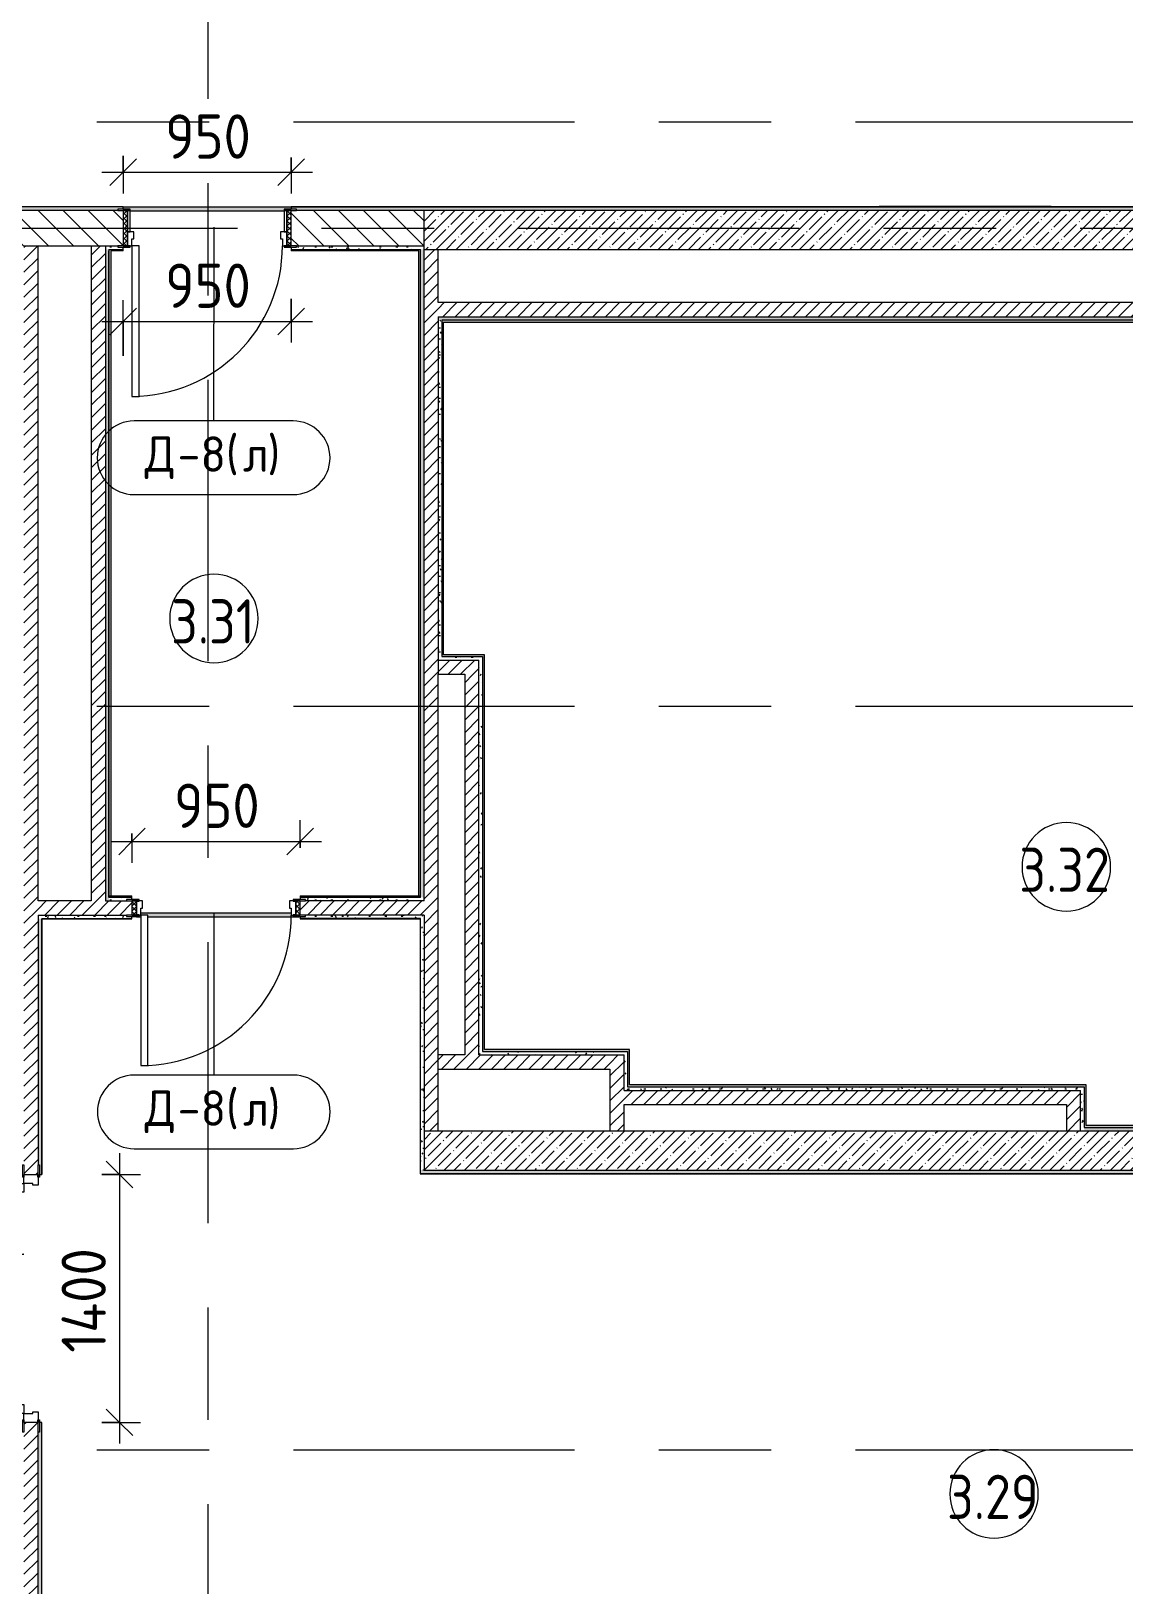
# Model space of a CAD drawing. Header units: millimetres. Extents: x 81382 to 274816, y -8553 to 29000.
# Drawn here: x 109710 to 115884, y 2837 to 11613 of the extents above; entities that cross this region are included whole.
import ezdxf

# ---------------------------------------------------------------- set-up
doc = ezdxf.new("R2010")
doc.units = ezdxf.units.MM
doc.linetypes.add('Осевая', pattern=[3175, 635, -476.25, 1587.5, -476.25])
for name, color, linetype, lineweight in [('A-ANNO-DIMS', 7, 'Continuous', 9), ('A-ANNO-DIMS-100', 7, 'Continuous', 9), ('A-AREA-IDEN', 7, 'Continuous', 9), ('A-DOOR', 7, 'Continuous', 9), ('A-DOOR-FRAM-2', 7, 'Continuous', 9), ('A-DOOR-IDEN', 7, 'Continuous', 9), ('A-WALL', 7, 'Continuous', 9), ('I-WALL', 7, 'Continuous', 9), ('Ограждение', 7, 'Continuous', 9), ('Оси-2', 7, 'Осевая', 9), ('Поручни', 7, 'Continuous', 9)]:
    doc.layers.add(name, color=color, linetype=linetype, lineweight=lineweight)
for name, color, linetype, lineweight, true_color in [('A-DOOR-1', 1, 'Continuous', 9, 0xff0000), ('A-DOOR-2', 1, 'Continuous', 13, 0xff0000), ('A-DOOR-FRAM-1', 1, 'Continuous', 13, 0xff0000), ('A-WALL-1', 7, 'Continuous', 9, 0x3c3c3c), ('A-WALL-FNSH-1', 7, 'Continuous', 9, 0x3c3c3c)]:
    doc.layers.add(name, color=color, linetype=linetype, lineweight=lineweight, true_color=true_color)
doc.styles.add('GOST Common', font='GOST_Common.ttf', dxfattribs={"width": 0.9, "height": 250})
doc.styles.add('GOST Common_1', font='GOST_Common.ttf', dxfattribs={"height": 200})
doc.styles.add('ISOCPEUR', font='isocpeur.ttf', dxfattribs={"width": 0.9, "height": 250})
doc.dimstyles.new('ISO-2_5_0_9К_БОЛЬШОЙ', dxfattribs={"dimscale": 304.8, "dimtxt": 248.995294, "dimasz": 0.492126, "dimexe": 0.393701, "dimexo": 0.984252, "dimgap": 0, "dimtad": 1, "dimdec": 0, "dimrnd": 10, "dimzin": 0, "dimdsep": 46, "dimtxsty": 'ISOCPEUR', "dimblk1": 'OBLIQUE', "dimblk2": 'OBLIQUE', "dimsah": 1, "dimcen": 0.09, "dimdle": 0.393701, "dimazin": 0, "dimtfac": 1, "dimtdec": 4, "dimtix": 1, "dimtmove": 0, "dimatfit": 3, "dimfxl": 1, "dimtvp": 1, "dimtolj": 1, "dimtzin": 0, "dimarcsym": 2})
pattern_1 = [(45, (0, 0), (-35.35534, 35.35534), [])]
pattern_2 = [(45, (0, 0), (-57.024626, 57.024626), []), (45, (57.025, 0), (-57.024626, 57.024626), [100.806, -20.161, 3.353, -16.808])]
pattern_3 = [(0, (0, 0), (121.92, 30.48), [10.058, -81.382, 10.058, -81.382, -487.68]), (0, (0, 0), (121.92, 30.48), [-182.88, 10.058, -172.822, 10.058, -81.382, -213.36]), (0, (0, 0), (121.92, 30.48), [-457.2, 10.058, -50.902, 10.058, -142.342]), (120, (45.72, 15.24), (-87.356454, 90.345817), [10.058, -81.382, 10.058, -81.382, -487.68]), (120, (45.72, 15.24), (-87.356454, 90.345817), [-182.88, 10.058, -172.822, 10.058, -81.382, -213.36]), (120, (45.72, 15.24), (-87.356454, 90.345817), [-457.2, 10.058, -50.902, 10.058, -142.342]), (240, (60.96, 76.2), (-34.563546, -120.825817), [10.058, -81.382, 10.058, -81.382, -487.68]), (240, (60.96, 76.2), (-34.563546, -120.825817), [-182.88, 10.058, -172.822, 10.058, -81.382, -213.36]), (240, (60.96, 76.2), (-34.563546, -120.825817), [-457.2, 10.058, -50.902, 10.058, -142.342])]

# ---------------------------------------------------------------- blocks, each defined once
blk = doc.blocks.new('110_Дверь_СКБ_1Ст_Внутренняя1 - Д-8 950x2100h_охрана-31784688-План заполнения дверных проемов 3 этажа в осях 23-33')
at = {"layer": 'A-DOOR'}
h = blk.add_hatch(dxfattribs=at)
h.set_pattern_fill('FP_6', color=256, style=0, pattern_type=2)
h.set_pattern_definition([(135, (1826.41, 164.685), (-14.14214, -14.14214), []), (225, (1826.41, 164.685), (14.14214, -14.14214), [])])
h.paths.add_polyline_path([(462.5, 100), (462.5, -100), (487.5, -100), (487.5, 100)])
at = {"layer": 'A-DOOR-FRAM-2'}
h = blk.add_hatch(dxfattribs=at)
h.set_pattern_fill('FP_7', color=256, style=0, pattern_type=2)
h.set_pattern_definition([(45, (-296.384, 164.685), (-14.1421, 14.1421), []), (135, (-296.384, 164.685), (-14.1421, -14.1421), [])])
h.paths.add_polyline_path([(-437.5, 100), (-462.5, 100), (-462.5, -100), (-437.5, -100), (-437.5, -1.8)])
at = {"layer": 'A-DOOR-1'}
blk.add_arc((437.5, 100), 850, 90, 180, dxfattribs=at)
at = {"layer": 'A-DOOR-2'}
for p, q in [((437.5, 950), (397.5, 950)), ((397.5, 950), (397.5, 100)), ((437.5, 100), (437.5, 950)), ((397.5, 100), (437.5, 100))]:
    blk.add_line(p, q, dxfattribs=at)
at = {"layer": 'A-DOOR-FRAM-1'}
for p, q in [((-422.5, 108), (-492.5, 108)), ((-492.5, 108), (-492.5, 100)), ((-492.5, 100), (-422.5, 100)), ((-437.5, 100), (-462.5, 100)), ((-462.5, 100), (-462.5, -100)), ((-412.5, 100), (-437.5, 100)), ((-437.5, 100), (-437.5, 20)), ((-437.5, -100), (-437.5, 100)), ((-422.5, 100), (-437.5, 100)), ((-437.5, 100), (-437.5, 99)), ((-437.5, 99), (-422.5, 99)), ((-422.5, 100), (-422.5, 108)), ((-422.5, 99), (-422.5, 100)), ((-412.5, 60), (-412.5, 100)), ((437.5, 100), (437.5, 60)), ((462.5, 100), (437.5, 100)), ((517.5, 108), (447.5, 108)), ((447.5, 108), (447.5, 100)), ((462.5, 100), (447.5, 100)), ((447.5, 100), (447.5, 99)), ((447.5, 100), (517.5, 100)), ((447.5, 99), (462.5, 99)), ((462.5, 20), (462.5, 100)), ((487.5, 100), (462.5, 100)), ((462.5, 100), (462.5, -100)), ((462.5, 99), (462.5, 100)), ((487.5, -100), (487.5, 100)), ((517.5, 100), (517.5, 108)), ((-437.5, 20), (-402.5, 20)), ((-422.5, 20), (-437.5, 20)), ((-437.5, 20), (-437.5, -100)), ((-422.5, -100), (-422.5, 20)), ((-402.5, 60), (-412.5, 60)), ((-402.5, 20), (-402.5, 60)), ((437.5, 60), (427.5, 60)), ((427.5, 60), (427.5, 20)), ((427.5, 20), (462.5, 20)), ((462.5, 20), (447.5, 20)), ((447.5, 20), (447.5, -100)), ((462.5, -100), (462.5, 20)), ((-422.5, -100), (-492.5, -100)), ((-492.5, -100), (-492.5, -108)), ((-492.5, -108), (-422.5, -108)), ((-462.5, -100), (-437.5, -100)), ((-437.5, -100), (-422.5, -100)), ((-422.5, -108), (-422.5, -100)), ((447.5, -100), (462.5, -100)), ((517.5, -100), (447.5, -100)), ((447.5, -100), (447.5, -108)), ((447.5, -108), (517.5, -108)), ((462.5, -100), (487.5, -100)), ((517.5, -108), (517.5, -100))]:
    blk.add_line(p, q, dxfattribs=at)
blk = doc.blocks.new('110_Дверь_СКБ_1Ст_Внутренняя1 - Д-8 950x2100h_охрана-32224770-План заполнения дверных проемов 3 этажа в осях 23-33')
at = {"layer": 'A-DOOR'}
h = blk.add_hatch(dxfattribs=at)
h.set_pattern_fill('FP_16', color=256, style=0, pattern_type=2)
h.set_pattern_definition([(135, (1826.41, 104.685), (-14.14214, -14.14214), []), (225, (1826.41, 104.685), (14.14214, -14.14214), [])])
h.paths.add_polyline_path([(487.5, 40), (462.5, 40), (462.5, -40), (487.5, -40)])
at = {"layer": 'A-DOOR-FRAM-2'}
h = blk.add_hatch(dxfattribs=at)
h.set_pattern_fill('FP_17', color=256, style=0, pattern_type=2)
h.set_pattern_definition([(45, (-296.384, 104.685), (-14.1421, 14.1421), []), (135, (-296.384, 104.685), (-14.1421, -14.1421), [])])
h.paths.add_polyline_path([(-437.5, 40), (-462.5, 40), (-462.5, -40), (-437.5, -40)])
at = {"layer": 'A-DOOR-1'}
blk.add_arc((437.5, 40), 850, 90, 180, dxfattribs=at)
at = {"layer": 'A-DOOR-2'}
for p, q in [((437.5, 890), (397.5, 890)), ((397.5, 890), (397.5, 40)), ((437.5, 40), (437.5, 890)), ((397.5, 40), (437.5, 40))]:
    blk.add_line(p, q, dxfattribs=at)
at = {"layer": 'A-DOOR-FRAM-1'}
for p, q in [((-422.5, 48), (-492.5, 48)), ((-492.5, 48), (-492.5, 40)), ((-492.5, 40), (-422.5, 40)), ((-437.5, 40), (-462.5, 40)), ((-462.5, 40), (-462.5, -40)), ((-412.5, 40), (-437.5, 40)), ((-437.5, 40), (-437.5, -40)), ((-437.5, -40), (-437.5, 40)), ((-422.5, 40), (-437.5, 40)), ((-437.5, 40), (-437.5, 39)), ((-437.5, 39), (-422.5, 39)), ((-422.5, 40), (-422.5, 48)), ((-422.5, 39), (-422.5, 40)), ((-412.5, 0), (-412.5, 40)), ((-402.5, 0), (-412.5, 0)), ((-402.5, -40), (-402.5, 0)), ((437.5, 0), (427.5, 0)), ((427.5, 0), (427.5, -40)), ((437.5, 40), (437.5, 0)), ((462.5, 40), (437.5, 40)), ((517.5, 48), (447.5, 48)), ((447.5, 48), (447.5, 40)), ((462.5, 40), (447.5, 40)), ((447.5, 40), (447.5, 39)), ((447.5, 40), (517.5, 40)), ((447.5, 39), (462.5, 39)), ((462.5, -40), (462.5, 40)), ((487.5, 40), (462.5, 40)), ((462.5, 40), (462.5, -40)), ((462.5, 39), (462.5, 40)), ((487.5, -40), (487.5, 40)), ((517.5, 40), (517.5, 48)), ((-422.5, -40), (-492.5, -40)), ((-492.5, -40), (-492.5, -48)), ((-492.5, -48), (-422.5, -48)), ((-462.5, -40), (-437.5, -40)), ((-422.5, -39), (-437.5, -39)), ((-437.5, -39), (-437.5, -40)), ((-437.5, -40), (-402.5, -40)), ((-437.5, -40), (-422.5, -40)), ((-422.5, -40), (-422.5, -39)), ((-422.5, -48), (-422.5, -40)), ((427.5, -40), (462.5, -40)), ((462.5, -39), (447.5, -39)), ((447.5, -39), (447.5, -40)), ((447.5, -40), (462.5, -40)), ((517.5, -40), (447.5, -40)), ((447.5, -40), (447.5, -48)), ((447.5, -48), (517.5, -48)), ((462.5, -40), (462.5, -39)), ((462.5, -40), (487.5, -40)), ((517.5, -48), (517.5, -40))]:
    blk.add_line(p, q, dxfattribs=at)
blk = doc.blocks.new('110_Дверь_СКБ_2Ст - Д-5_п_ Из игровой в коридор-32351726-План заполнения дверных проемов 3 этажа в осях 23-33')
at = {"layer": 'A-DOOR-1'}
for centre, radius, start, end in [((-637.5, -40), 400, 270, 0), ((662.5, -40), 900, 180, 270)]:
    blk.add_arc(centre, radius, start, end, dxfattribs=at)
at = {"layer": 'A-DOOR-2'}
for p, q in [((-637.5, -40), (-587.5, -40)), ((-637.5, -440), (-637.5, -40)), ((-587.5, -40), (-587.5, -440)), ((612.5, -40), (662.5, -40)), ((612.5, -940), (612.5, -40)), ((662.5, -40), (662.5, -940)), ((-587.5, -440), (-637.5, -440)), ((662.5, -940), (612.5, -940))]:
    blk.add_line(p, q, dxfattribs=at)
at = {"layer": 'A-DOOR-FRAM-1'}
for p, q in [((-742.5, 48), (-672.5, 48)), ((-742.5, 40), (-742.5, 48)), ((-672.5, 40), (-742.5, 40)), ((-687.5, 40), (-627.5, 40)), ((-687.5, -40), (-687.5, 40)), ((-687.5, 40), (-672.5, 40)), ((-687.5, 39), (-687.5, 40)), ((-672.5, 39), (-687.5, 39)), ((-672.5, 48), (-672.5, 40)), ((-672.5, 40), (-672.5, 39)), ((-637.5, 10), (-637.5, -40)), ((-627.5, 10), (-637.5, 10)), ((-627.5, 40), (-627.5, 10)), ((652.5, 40), (712.5, 40)), ((652.5, 10), (652.5, 40)), ((662.5, 10), (652.5, 10)), ((662.5, -40), (662.5, 10)), ((697.5, 40), (697.5, 48)), ((697.5, 48), (767.5, 48)), ((697.5, 39), (697.5, 40)), ((697.5, 40), (712.5, 40)), ((767.5, 40), (697.5, 40)), ((712.5, 39), (697.5, 39)), ((712.5, 40), (712.5, -40)), ((712.5, 40), (712.5, 39)), ((767.5, 48), (767.5, 40)), ((-742.5, -40), (-672.5, -40)), ((-742.5, -48), (-742.5, -40)), ((-672.5, -48), (-742.5, -48)), ((-637.5, -40), (-687.5, -40)), ((-672.5, -40), (-672.5, -48)), ((712.5, -40), (662.5, -40)), ((697.5, -48), (697.5, -40)), ((697.5, -40), (767.5, -40)), ((767.5, -48), (697.5, -48)), ((767.5, -40), (767.5, -48))]:
    blk.add_line(p, q, dxfattribs=at)
blk = doc.blocks.new('Ограждение - Ограждение-32882362-План заполнения дверных проемов 3 этажа в осях 23-33')
at = {"layer": 'Ограждение'}
blk.add_hatch(color=256, dxfattribs=at).paths.add_polyline_path([(111140, 10598), (111140, 10608), (111180, 10608), (111180, 10618), (110230, 10618), (110230, 10608), (110270, 10608), (110270, 10598)])
at = {"layer": 'Поручни'}
for p, q in [((111180, 10618), (110230, 10618)), ((110270, 10598), (111140, 10598))]:
    blk.add_line(p, q, dxfattribs=at)
blk = doc.blocks.new('Ограждение - Ограждение-32882452-План заполнения дверных проемов 3 этажа в осях 23-33')
at = {"layer": 'Ограждение'}
h = blk.add_hatch(color=256, dxfattribs=at)
h.paths.add_polyline_path([(111205, 6611), (111190, 6612), (111190, 6620), (111180, 6620), (111180, 6631), (110330, 6631), (110330, 6620), (110370, 6620), (110370, 6611), (111190, 6611)])
h.paths.add_polyline_path([(110305, 6611), (110330, 6611), (110330, 6620), (110320, 6620), (110320, 6612), (110305, 6612)])
at = {"layer": 'Поручни'}
for p, q in [((110305, 6611), (110330, 6611)), ((111180, 6631), (110330, 6631)), ((110370, 6611), (111225, 6611))]:
    blk.add_line(p, q, dxfattribs=at)
blk = doc.blocks.new('Марка_Помещения - Номер-25198446-План заполнения дверных проемов 3 этажа в осях 23-33')
at = {"layer": 'A-AREA-IDEN'}
for start, end in [(360, 180), (180, 360)]:
    blk.add_arc((0, 0), 2.5, start, end, dxfattribs=at)
blk = doc.blocks.new('М_двери - Типоразмер_рамка-25223575-План заполнения дверных проемов 3 этажа в осях 23-33')
at = {"layer": 'A-DOOR-IDEN'}
for p, q in [((4.496, 2.08), (-4.496, 2.08)), ((-4.496, -2.08), (4.496, -2.08))]:
    blk.add_line(p, q, dxfattribs=at)
for centre, start, end in [((-4.496, 0), 90, 270), ((4.496, 0), 270, 90)]:
    blk.add_arc(centre, 2.08, start, end, dxfattribs=at)
blk = doc.blocks.new('DIMBLOCK17-План заполнения дверных проемов 3 этажа в осях 23-33')
at = {"layer": 'A-ANNO-DIMS-100', "lineweight": 20}
for p, q in [((110280, 7036), (110355, 7111)), ((111230, 7036), (111305, 7111)), ((110280, 7036), (110205, 6961)), ((111230, 7036), (111155, 6961))]:
    blk.add_line(p, q, dxfattribs=at)
at = {"layer": 'A-ANNO-DIMS-100'}
for p, q in [((111230, 7000), (111230, 7156)), ((110160, 7036), (111350, 7036)), ((110280, 7080), (110280, 6916)), ((110280, 7036), (110280, 7080)), ((111230, 7036), (111230, 7000))]:
    blk.add_line(p, q, dxfattribs=at)
at = {"layer": 'A-ANNO-DIMS-100', "color": 0, "insert": (110518, 7362.6), "char_height": 250, "width": 568.858, "attachment_point": 1, "line_spacing_factor": 1.149209, "style": 'ISOCPEUR'}
blk.add_mtext('950', dxfattribs=at)
blk = doc.blocks.new('_Oblique')
at = {"color": 0, "linetype": 'ByBlock', "lineweight": -2}
blk.add_line((-0.5, -0.5), (0.5, 0.5), dxfattribs=at)
blk = doc.blocks.new('DIMBLOCK18-План заполнения дверных проемов 3 этажа в осях 23-33')
at = {"layer": 'A-ANNO-DIMS-100'}
for p, q in [((110230, 10908), (110230, 10696)), ((110230, 10816), (110230, 10908)), ((111180, 10900), (111180, 10696)), ((111180, 10816), (111180, 10900)), ((110110, 10816), (111300, 10816))]:
    blk.add_line(p, q, dxfattribs=at)
at = {"layer": 'A-ANNO-DIMS-100', "lineweight": 20}
for p, q in [((110230, 10816), (110305, 10891)), ((111180, 10816), (111255, 10891)), ((110230, 10816), (110155, 10741)), ((111180, 10816), (111105, 10741))]:
    blk.add_line(p, q, dxfattribs=at)
at = {"layer": 'A-ANNO-DIMS-100', "color": 0, "insert": (110468, 11142.6), "char_height": 250, "width": 568.858, "attachment_point": 1, "line_spacing_factor": 1.149209, "style": 'ISOCPEUR'}
blk.add_mtext('950', dxfattribs=at)
blk = doc.blocks.new('DIMBLOCK54-План заполнения дверных проемов 3 этажа в осях 23-33')
at = {"layer": 'A-ANNO-DIMS-100'}
for p, q in [((110230, 9779.4), (110230, 10093.3)), ((111180, 10100), (111180, 9853.3)), ((111180, 9973.3), (111180, 10100)), ((110110, 9973.3), (111300, 9973.3)), ((110230, 9973.3), (110230, 9779.4))]:
    blk.add_line(p, q, dxfattribs=at)
at = {"layer": 'A-ANNO-DIMS-100', "lineweight": 20}
for p, q in [((110230, 9973.3), (110305, 10048.3)), ((111180, 9973.3), (111255, 10048.3)), ((110230, 9973.3), (110155, 9898.3)), ((111180, 9973.3), (111105, 9898.3))]:
    blk.add_line(p, q, dxfattribs=at)
at = {"layer": 'A-ANNO-DIMS-100', "color": 0, "insert": (110468, 10299.9), "char_height": 250, "width": 568.858, "attachment_point": 1, "line_spacing_factor": 1.149209, "style": 'ISOCPEUR'}
blk.add_mtext('950', dxfattribs=at)
blk = doc.blocks.new('DIMBLOCK55-План заполнения дверных проемов 3 этажа в осях 23-33')
at = {"layer": 'A-ANNO-DIMS-100'}
for p, q in [((110209.1, 5275), (110209.1, 3635)), ((110110, 5155), (110329.1, 5155)), ((110209.1, 5155), (110110, 5155)), ((110110, 3755), (110329.1, 3755)), ((110209.1, 3755), (110110, 3755))]:
    blk.add_line(p, q, dxfattribs=at)
at = {"layer": 'A-ANNO-DIMS-100', "lineweight": 20}
for p, q in [((110209.1, 5155), (110134.1, 5230)), ((110209.1, 5155), (110284.1, 5080)), ((110209.1, 3755), (110134.1, 3830)), ((110209.1, 3755), (110284.1, 3680))]:
    blk.add_line(p, q, dxfattribs=at)
at = {"layer": 'A-ANNO-DIMS-100', "color": 0, "insert": (109882.5, 4148.5), "char_height": 250, "width": 735.494, "attachment_point": 1, "rotation": 90, "line_spacing_factor": 1.149209, "style": 'ISOCPEUR'}
blk.add_mtext('1400', dxfattribs=at)

msp = doc.modelspace()

# ---------------------------------------------------------------- hatches: boundary and pattern name
at = {"layer": 'I-WALL'}
h = msp.add_hatch(dxfattribs=at)
h.set_pattern_fill('FP_35', color=256, style=0, pattern_type=2)
h.set_pattern_definition(pattern_3)
h.paths.add_polyline_path([(121210, 10600), (121210, 10620), (111180, 10620), (111180, 10608), (111210, 10608), (111210, 10600), (120162.1, 10600)])
h.paths.add_polyline_path([(110200, 10600), (110200, 10608), (110230, 10608), (110230, 10620), (109105, 10620), (109105, 10608), (109160, 10608), (109160, 10600), (109984.9, 10600)])
h.paths.add_polyline_path([(107650, 10600), (107650, 10608), (107705, 10608), (107705, 10620), (105095, 10620), (105095, 10608), (105125, 10608), (105125, 10600), (107440.6, 10600)])
h.paths.add_polyline_path([(103615, 10600), (103615, 10608), (103645, 10608), (103645, 10620), (100829, 10620), (100829, 10600), (102352, 10600)])
h = msp.add_hatch(dxfattribs=at)
h.set_pattern_fill('FP_3', color=256, style=0, pattern_type=2)
h.set_pattern_definition([(135, (0, 0), (-70.71068, -70.71068), [])])
h.paths.add_polyline_path([(121190, 10400), (121210, 10400), (121210, 10600), (119330, 10600), (119330, 10400), (120162.1, 10400)])
h.paths.add_polyline_path([(111930, 10400), (111930, 10600), (111180, 10600), (111180, 10400), (111257, 10400)])
h.paths.add_polyline_path([(110050, 10400), (110230, 10400), (110230, 10600), (109105, 10600), (109105, 10400), (109984.9, 10400)])
h.paths.add_polyline_path([(107650, 10400), (107705, 10400), (107705, 10600), (107350, 10600), (107350, 10400), (107440.6, 10400)])
h = msp.add_hatch(dxfattribs=at)
h.set_pattern_fill('FP_4', color=256, style=0, pattern_type=2)
h.set_pattern_definition(pattern_2)
h.paths.add_polyline_path([(119330, 10380), (119330, 10600), (111930, 10600), (111930, 10380), (117617.8, 10380)])
h = msp.add_hatch(dxfattribs=at)
h.set_pattern_fill('FP_5', color=256, style=0, pattern_type=2)
h.set_pattern_definition(pattern_1)
h.paths.add_polyline_path([(109750, 100), (109749, 3755), (109670, 3755), (109670, 100)])
h.paths.add_polyline_path([(109749, 5155), (109750, 5155), (109750, 10400), (109670, 10400), (109670, 5155), (109720, 5155)])
h = msp.add_hatch(dxfattribs=at)
h.set_pattern_fill('FP_5', color=256, style=0, pattern_type=2)
h.set_pattern_definition(pattern_1)
h.paths.add_polyline_path([(110050, 6700), (110130, 6700), (110130, 10400), (110050, 10400), (110050, 8310.6)])
h = msp.add_hatch(dxfattribs=at)
h.set_pattern_fill('FP_35', color=256, style=0, pattern_type=2)
h.set_pattern_definition(pattern_3)
h.paths.add_polyline_path([(111910, 10380), (111930, 10380), (111930, 10400), (111210, 10399.2), (111210, 10392), (111180, 10392), (111180, 10380), (111901, 10380)])
h.paths.add_polyline_path([(110151, 10380), (110230, 10380), (110230, 10392), (110200, 10392.5), (110200, 10400), (110130, 10400), (110130, 10380), (110150, 10380)])
h = msp.add_hatch(dxfattribs=at)
h.set_pattern_fill('FP_35', color=256, style=0, pattern_type=2)
h.set_pattern_definition(pattern_3)
h.paths.add_polyline_path([(110150, 6700), (110150, 10380), (110130, 10380), (110130, 6700)])
h = msp.add_hatch(dxfattribs=at)
h.set_pattern_fill('FP_35', color=256, style=0, pattern_type=2)
h.set_pattern_definition(pattern_3)
h.paths.add_polyline_path([(111930, 6720), (111930, 10380), (111910, 10380), (111910, 6720)])
h = msp.add_hatch(dxfattribs=at)
h.set_pattern_fill('FP_5', color=256, style=0, pattern_type=2)
h.set_pattern_definition(pattern_1)
h.paths.add_polyline_path([(112010, 5400), (112010, 10380), (111930, 10380), (111930, 5400)])
h = msp.add_hatch(dxfattribs=at)
h.set_pattern_fill('FP_5', color=256, style=0, pattern_type=2)
h.set_pattern_definition(pattern_1)
h.paths.add_polyline_path([(118800, 10000), (118800, 10080), (112010, 10080), (112010, 10000), (115073.5, 10000)])
h = msp.add_hatch(dxfattribs=at)
h.set_pattern_fill('FP_35', color=256, style=0, pattern_type=2)
h.set_pattern_definition(pattern_3)
h.paths.add_polyline_path([(118780, 9980), (118800, 9980), (118800, 10000), (112010, 10000), (112010, 9980), (118769, 9980)])
h = msp.add_hatch(dxfattribs=at)
h.set_pattern_fill('FP_35', color=256, style=0, pattern_type=2)
h.set_pattern_definition(pattern_3)
h.paths.add_polyline_path([(112010, 8060), (112030, 8060), (112030, 9980), (112010, 9980), (112010, 8310.6)])
for points in [[(118769, 9969), (118769, 9980), (112030, 9980), (112030, 9969), (115073.5, 9969)], [(112041, 8080), (112041, 9969), (112030, 9969), (112030, 8080)], [(112260, 8080), (112271, 8080), (112271, 8091), (112041, 8091), (112041, 8080)], [(112260, 5850), (112271, 5850), (112271, 8080), (112260, 8080), (112260, 6580.2)], [(113080, 5850), (113091, 5850), (113091, 5861), (112271, 5861), (112271, 5850), (112529.2, 5850)], [(113091, 5650), (113091, 5850), (113080, 5850), (113080, 5650)], [(115660, 5650), (115671, 5650), (115671, 5661), (113091, 5661), (113091, 5650), (115073.5, 5650)], [(115671, 5420), (115671, 5650), (115660, 5650), (115660, 5420)]]:
    msp.add_hatch(color=256, dxfattribs=at).paths.add_polyline_path(points)
h = msp.add_hatch(dxfattribs=at)
h.set_pattern_fill('FP_35', color=256, style=0, pattern_type=2)
h.set_pattern_definition(pattern_3)
h.paths.add_polyline_path([(112260, 8060), (112260, 8080), (112030, 8080), (112030, 8060), (112240, 8060)])
h = msp.add_hatch(dxfattribs=at)
h.set_pattern_fill('FP_5', color=256, style=0, pattern_type=2)
h.set_pattern_definition(pattern_1)
h.paths.add_polyline_path([(112010, 7980), (112240, 7980), (112240, 8060), (112010, 8060)])
h = msp.add_hatch(dxfattribs=at)
h.set_pattern_fill('FP_35', color=256, style=0, pattern_type=2)
h.set_pattern_definition(pattern_3)
h.paths.add_polyline_path([(112260, 5830), (112260, 8060), (112240, 8060), (112240, 5830)])
h = msp.add_hatch(dxfattribs=at)
h.set_pattern_fill('FP_5', color=256, style=0, pattern_type=2)
h.set_pattern_definition(pattern_1)
h.paths.add_polyline_path([(112240, 5830), (112240, 7980), (112160, 7980), (112160, 5830)])
h = msp.add_hatch(dxfattribs=at)
h.set_pattern_fill('FP_5', color=256, style=0, pattern_type=2)
h.set_pattern_definition(pattern_1)
h.paths.add_polyline_path([(111910, 6620), (111930, 6620), (111930, 6700), (111230, 6700), (111230, 6620), (111260, 6620)])
h.paths.add_polyline_path([(109984.9, 6620), (110280, 6620), (110280, 6700), (109750, 6700), (109750, 6620)])
h = msp.add_hatch(dxfattribs=at)
h.set_pattern_fill('FP_35', color=256, style=0, pattern_type=2)
h.set_pattern_definition(pattern_3)
h.paths.add_polyline_path([(111910, 6700), (111930, 6700), (111930, 6720), (111230, 6720), (111230, 6708), (111260, 6708), (111260, 6700)])
h.paths.add_polyline_path([(110250, 6700), (110250, 6708), (110280, 6708), (110280, 6720), (110150, 6720), (110151, 6700), (110160, 6700)])
h = msp.add_hatch(dxfattribs=at)
h.set_pattern_fill('FP_35', color=256, style=0, pattern_type=2)
h.set_pattern_definition(pattern_3)
h.paths.add_polyline_path([(111909, 6600), (111910, 6600), (111910, 6620), (111260, 6619.1), (111260, 6612), (111230, 6612), (111230, 6600), (111260, 6600)])
h.paths.add_polyline_path([(109750, 6600), (110280, 6600), (110280, 6612), (110250, 6612), (110250, 6620), (109750, 6620)])
h = msp.add_hatch(dxfattribs=at)
h.set_pattern_fill('FP_35', color=256, style=0, pattern_type=2)
h.set_pattern_definition(pattern_3)
h.paths.add_polyline_path([(109770, 100), (109770, 3755), (109758, 3755), (109758, 3700), (109750, 3700), (109750, 100)])
h.paths.add_polyline_path([(109758, 5155), (109770, 5155), (109770, 6600), (109750, 6600), (109750.8, 5210), (109758, 5210), (109758, 5168.3)])
h = msp.add_hatch(dxfattribs=at)
h.set_pattern_fill('FP_35', color=256, style=0, pattern_type=2)
h.set_pattern_definition(pattern_3)
h.paths.add_polyline_path([(111930, 5180), (111930, 6620), (111910, 6620), (111910, 5180)])
h = msp.add_hatch(dxfattribs=at)
h.set_pattern_fill('FP_5', color=256, style=0, pattern_type=2)
h.set_pattern_definition(pattern_1)
h.paths.add_polyline_path([(112980, 5750), (112980, 5830), (112010, 5830), (112010, 5750), (112529.2, 5750)])
h = msp.add_hatch(dxfattribs=at)
h.set_pattern_fill('FP_35', color=256, style=0, pattern_type=2)
h.set_pattern_definition(pattern_3)
h.paths.add_polyline_path([(113060, 5830), (113080, 5830), (113080, 5850), (112260, 5850), (112260, 5830), (112980, 5830)])
h = msp.add_hatch(dxfattribs=at)
h.set_pattern_fill('FP_5', color=256, style=0, pattern_type=2)
h.set_pattern_definition(pattern_1)
h.paths.add_polyline_path([(112980, 5400), (113060, 5400), (113060, 5830), (112980, 5830), (112980, 5750)])
h = msp.add_hatch(dxfattribs=at)
h.set_pattern_fill('FP_35', color=256, style=0, pattern_type=2)
h.set_pattern_definition(pattern_3)
h.paths.add_polyline_path([(113080, 5630), (113080, 5830), (113060, 5830), (113060, 5630)])
h = msp.add_hatch(dxfattribs=at)
h.set_pattern_fill('FP_5', color=256, style=0, pattern_type=2)
h.set_pattern_definition(pattern_1)
h.paths.add_polyline_path([(115560, 5550), (115560, 5630), (113060, 5630), (113060, 5550), (115073.5, 5550)])
h = msp.add_hatch(dxfattribs=at)
h.set_pattern_fill('FP_35', color=256, style=0, pattern_type=2)
h.set_pattern_definition(pattern_3)
h.paths.add_polyline_path([(115660, 5630), (115660, 5650), (113080, 5650), (113080, 5630), (115640, 5630)])
h = msp.add_hatch(dxfattribs=at)
h.set_pattern_fill('FP_5', color=256, style=0, pattern_type=2)
h.set_pattern_definition(pattern_1)
h.paths.add_polyline_path([(115640, 5400), (115640, 5630), (115560, 5630), (115560, 5400)])
h = msp.add_hatch(dxfattribs=at)
h.set_pattern_fill('FP_35', color=256, style=0, pattern_type=2)
h.set_pattern_definition(pattern_3)
h.paths.add_polyline_path([(115660, 5400), (115660, 5630), (115640, 5630), (115640, 5400)])
h = msp.add_hatch(dxfattribs=at)
h.set_pattern_fill('FP_4', color=256, style=0, pattern_type=2)
h.set_pattern_definition(pattern_2)
h.paths.add_polyline_path([(119290, 5180), (119330, 5180), (119330, 5400), (118430, 5400), (118430, 5180), (118460, 5180)])
h.paths.add_polyline_path([(117350, 5180), (117380, 5180), (117380, 5400), (111930, 5400), (111930, 5180), (115073.5, 5180)])
h = msp.add_hatch(dxfattribs=at)
h.set_pattern_fill('FP_35', color=256, style=0, pattern_type=2)
h.set_pattern_definition(pattern_3)
h.paths.add_polyline_path([(118800, 5400), (118800, 5420), (118430, 5420), (118430, 5408), (118460, 5408), (118460, 5400)])
h.paths.add_polyline_path([(117350, 5400), (117350, 5408), (117380, 5408), (117380, 5420), (115660, 5420), (115660, 5400)])
h = msp.add_hatch(color=256, dxfattribs=at)
h.paths.add_polyline_path([(118769, 5420), (118769, 5431), (118430, 5431), (118430, 5420)])
h.paths.add_polyline_path([(117380, 5420), (117380, 5431), (115671, 5431), (115671, 5420)])
h = msp.add_hatch(dxfattribs=at)
h.set_pattern_fill('FP_35', color=256, style=0, pattern_type=2)
h.set_pattern_definition(pattern_3)
h.paths.add_polyline_path([(119350, 5160), (119350, 5180), (118460, 5180), (118460, 5172), (118430, 5172), (118430, 5160), (118460, 5160)])
h.paths.add_polyline_path([(117380, 5160), (117380, 5172), (117350, 5172), (117350, 5180), (111910, 5180), (111910, 5160), (115073.5, 5160)])

# ---------------------------------------------------------------- linework, layer by layer
at = {"layer": 'A-DOOR-IDEN'}
for p, q in [((110742.3, 10505.5), (110741.5, 9410.8)), ((110742.3, 6628.6), (110742.3, 5716.5))]:
    msp.add_line(p, q, dxfattribs=at)
at = {"layer": 'A-WALL'}
for p, q in [((110230, 10620), (109105, 10620)), ((111180, 10620), (121190, 10620)), ((111930, 6700), (111930, 10600)), ((110130, 10400), (110200, 10400)), ((110130, 10400), (110130, 6700)), ((111210, 10400), (111930, 10400)), ((112010, 10000), (112010, 7980)), ((118780, 9980), (112030, 9980)), ((112030, 9980), (112030, 8080)), ((112030, 8080), (112260, 8080)), ((112010, 8060), (112240, 8060)), ((112260, 8060), (112260, 5850)), ((110130, 6700), (110250, 6700)), ((111930, 6700), (111260, 6700)), ((109750, 6620), (110250, 6620)), ((109750, 6620), (109750, 5210)), ((109770, 6600), (109770, 5155)), ((111930, 6620), (111260, 6620)), ((111910, 6600), (111909, 6600)), ((111910, 5180), (111910, 6600)), ((112240, 5830), (113060, 5830)), ((112260, 5850), (113080, 5850)), ((113080, 5850), (113080, 5650)), ((113060, 5630), (115640, 5630)), ((113080, 5650), (115660, 5650)), ((115660, 5630), (115660, 5420)), ((115660, 5420), (117380, 5420)), ((117350, 5400), (115660, 5400)), ((111930, 5180), (117350, 5180)), ((109770, 100), (109770, 3755))]:
    msp.add_line(p, q, dxfattribs=at)
at = {"layer": 'A-WALL-1'}
for p, q in [((110230, 10608), (110230, 10620)), ((111180, 10620), (111180, 10608)), ((110200, 10600), (109160, 10600)), ((121210, 10600), (111210, 10600)), ((109670, 10400), (110130, 10400)), ((109750, 6700), (109750, 10400)), ((110050, 10400), (110050, 6700)), ((110150, 6720), (110150, 10371)), ((110230, 10380), (110230, 10392)), ((111180, 10392), (111180, 10380)), ((111930, 10380), (119330, 10380)), ((112010, 10080), (112010, 10380)), ((118800, 10080), (112010, 10080)), ((112010, 10000), (118800, 10000)), ((112240, 5830), (112240, 8060)), ((112010, 5400), (112010, 7980)), ((112010, 7980), (112160, 7980)), ((112160, 7980), (112160, 5830)), ((110050, 6700), (109750, 6700)), ((110280, 6708), (110280, 6720)), ((111230, 6720), (111230, 6708)), ((109770, 6600), (110280, 6600)), ((110280, 6600), (110280, 6612)), ((111230, 6612), (111230, 6600)), ((111930, 6620), (111930, 5180)), ((112160, 5830), (112010, 5830)), ((113060, 5630), (113060, 5830)), ((112010, 5750), (112980, 5750)), ((112980, 5750), (112980, 5400)), ((115640, 5400), (115640, 5630)), ((113060, 5550), (115560, 5550)), ((113060, 5400), (113060, 5550)), ((115560, 5550), (115560, 5400)), ((115660, 5400), (111930, 5400)), ((109758, 5155), (109770, 5155)), ((111910, 5160), (117380, 5160)), ((109750, 100), (109750, 3700)), ((109770, 3755), (109758, 3755))]:
    msp.add_line(p, q, dxfattribs=at)
at = {"layer": 'A-WALL-FNSH-1'}
for p, q in [((110230, 10621), (109105, 10621)), ((110230, 10620), (110230, 10621)), ((121189, 10621), (111180, 10621)), ((111180, 10621), (111180, 10620)), ((114501.1, 10622), (114501.1, 10621)), ((115091.2, 10621), (115091.2, 10622)), ((112041, 9969), (118769, 9969)), ((112041, 8091), (112041, 9969)), ((112271, 8091), (112041, 8091)), ((112260, 8080), (112260, 8060)), ((112271, 5861), (112271, 8091)), ((109771, 6599), (110280, 6599)), ((109771, 5155), (109771, 6599)), ((110280, 6599), (110280, 6600)), ((111909, 6600), (111230, 6600)), ((111230, 6600), (111230, 6599)), ((111230, 6599), (111910, 6599)), ((111909, 6600), (111909, 5159)), ((113091, 5861), (112271, 5861)), ((113091, 5661), (113091, 5861)), ((115671, 5661), (113091, 5661)), ((115660, 5650), (115660, 5630)), ((115671, 5431), (115671, 5661)), ((117380, 5431), (115671, 5431)), ((111910, 5160), (111910, 5180)), ((109770, 5155), (109771, 5155)), ((111909, 5159), (117380, 5159)), ((109771, 3755), (109770, 3755)), ((109771, 171), (109771, 3755))]:
    msp.add_line(p, q, dxfattribs=at)
at = {"layer": 'I-WALL'}
for p, q in [((114482.1, 10622), (114482.1, 10621)), ((115473.2, 10622), (114501.1, 10622)), ((115473.2, 10621), (115473.2, 10622)), ((110150, 10380), (110230, 10380)), ((110150, 10380), (110150, 10371)), ((110151, 10371), (110150, 10371)), ((110151, 6720), (110151, 10371)), ((110230, 10371), (110160, 10371)), ((110160, 10371), (110160, 6720)), ((110230, 10371), (110230, 10380)), ((111180, 10380), (111910, 10380)), ((111180, 10380), (111180, 10371)), ((111901, 10371), (111180, 10371)), ((111901, 6720.5), (111901, 10371)), ((111910, 6720), (111910, 10380)), ((110150.5, 6729), (110280, 6729)), ((110150.5, 6729), (110150.5, 6720)), ((110280, 6720), (110150.5, 6720)), ((110280, 6720), (110280, 6729)), ((111230, 6729), (111910, 6729)), ((111230, 6729), (111230, 6720)), ((111910, 6720), (111230, 6720)), ((111901, 6720.5), (111910, 6720.5))]:
    msp.add_line(p, q, dxfattribs=at)
at = {"layer": 'Оси-2'}
for p, q in [((110710, 593.7), (110710, 18900)), ((84681.8, 11100), (122730, 11100)), ((85951.8, 10500), (122730, 10500)), ((84681.8, 7800), (122730, 7800)), ((84681.8, 3600), (122730, 3600))]:
    msp.add_line(p, q, dxfattribs=at)

# ---------------------------------------------------------------- block references
at = {"layer": 'A-AREA-IDEN', "xscale": 99.99999999999993, "yscale": 99.99999999999993, "zscale": 99.99999999999993}
for p in [(110743.2, 8295.3), (115559, 6892.4), (115150.7, 3350.6)]:
    msp.add_blockref('Марка_Помещения - Номер-25198446-План заполнения дверных проемов 3 этажа в осях 23-33', p, dxfattribs=at)
at = {"layer": 'A-DOOR-1'}
for name, p, rotation in [('110_Дверь_СКБ_1Ст_Внутренняя1 - Д-8 950x2100h_охрана-31784688-План заполнения дверных проемов 3 этажа в осях 23-33', (110717.5, 10500), 180), ('110_Дверь_СКБ_1Ст_Внутренняя1 - Д-8 950x2100h_охрана-32224770-План заполнения дверных проемов 3 этажа в осях 23-33', (110767.5, 6660), 180), ('110_Дверь_СКБ_2Ст - Д-5_п_ Из игровой в коридор-32351726-План заполнения дверных проемов 3 этажа в осях 23-33', (109710, 4467.5), 269.9999999999999)]:
    msp.add_blockref(name, p, dxfattribs=dict(at, rotation=rotation))
at = {"layer": 'A-DOOR-IDEN', "xscale": 99.99999999999993, "yscale": 99.99999999999993, "zscale": 99.99999999999993}
for p in [(110741.5, 9202.8), (110742.3, 5508.5)]:
    msp.add_blockref('М_двери - Типоразмер_рамка-25223575-План заполнения дверных проемов 3 этажа в осях 23-33', p, dxfattribs=at)
at = {"layer": 'Поручни'}
for name in ['Ограждение - Ограждение-32882362-План заполнения дверных проемов 3 этажа в осях 23-33', 'Ограждение - Ограждение-32882452-План заполнения дверных проемов 3 этажа в осях 23-33']:
    msp.add_blockref(name, (0, 0), dxfattribs=at)

# ---------------------------------------------------------------- texts
at = {"layer": 'A-AREA-IDEN', "char_height": 250, "attachment_point": 1, "style": 'GOST Common'}
for s, insert, width in [('3.31', (110501.3, 8403.9), 606.076), ('3.32', (115293.2, 7001), 663.797), ('3.29', (114884.9, 3459.2), 663.797)]:
    msp.add_mtext(s, dxfattribs=dict(at, insert=insert, width=width))
at = {"layer": 'A-DOOR-IDEN', "char_height": 200, "attachment_point": 1, "style": 'GOST Common_1'}
for s, insert, width in [('\\fGOST Common|b0|i0|c204|p34|;Д', (110351.8, 9324), 224.472), ('-8(', (110537, 9324), 448.945), ('\\fGOST Common|b0|i0|c204|p34|;)', (111046.3, 9324), 96.202), ('\\fGOST Common|b0|i0|c204|p34|;л', (110907.4, 9324), 168.354), ('\\fGOST Common|b0|i0|c204|p34|;Д', (110352.5, 5629.7), 224.472), ('-8(', (110537.7, 5629.7), 448.945), ('\\fGOST Common|b0|i0|c204|p34|;)', (111047.1, 5629.7), 96.202), ('\\fGOST Common|b0|i0|c204|p34|;л', (110908.2, 5629.7), 168.354)]:
    msp.add_mtext(s, dxfattribs=dict(at, insert=insert, width=width))

# ---------------------------------------------------------------- dimensions: what is measured, and where the dimension line sits
at = {"layer": 'A-ANNO-DIMS'}
for base, p1, p2, override, picture, middle in [((111180, 10816), (110230, 10608), (111180, 10600), {"dimpost": '<>', "dimfxl": 950.033684}, 'DIMBLOCK18-План заполнения дверных проемов 3 этажа в осях 23-33', (110705, 10941)), ((111180, 9973.3), (110230, 10079.4), (111180, 10400), {"dimpost": '<>', "dimfxl": 1002.63975}, 'DIMBLOCK54-План заполнения дверных проемов 3 этажа в осях 23-33', (110705, 10098.3)), ((111230, 7036), (110280, 6780), (111230, 6700), {"dimpost": '<>', "dimfxl": 953.36247}, 'DIMBLOCK17-План заполнения дверных проемов 3 этажа в осях 23-33', (110755, 7161))]:
    dim = msp.add_linear_dim(base=base, p1=p1, p2=p2, dimstyle='ISO-2_5_0_9К_БОЛЬШОЙ', override=override, dxfattribs=at)
    dim.commit()
    dim.dimension.update_dxf_attribs({"geometry": picture, "text_midpoint": middle})
dim = msp.add_linear_dim(base=(110209.1, 3755), p1=(109810, 5155), p2=(109810, 3755), angle=90, dimstyle='ISO-2_5_0_9К_БОЛЬШОЙ', override={"dimpost": '<>', "dimfxl": 1400}, dxfattribs=at)
dim.commit()
dim.dimension.update_dxf_attribs({"geometry": 'DIMBLOCK55-План заполнения дверных проемов 3 этажа в осях 23-33', "text_midpoint": (110084.1, 4455)})

doc.saveas('drawing.dxf')
